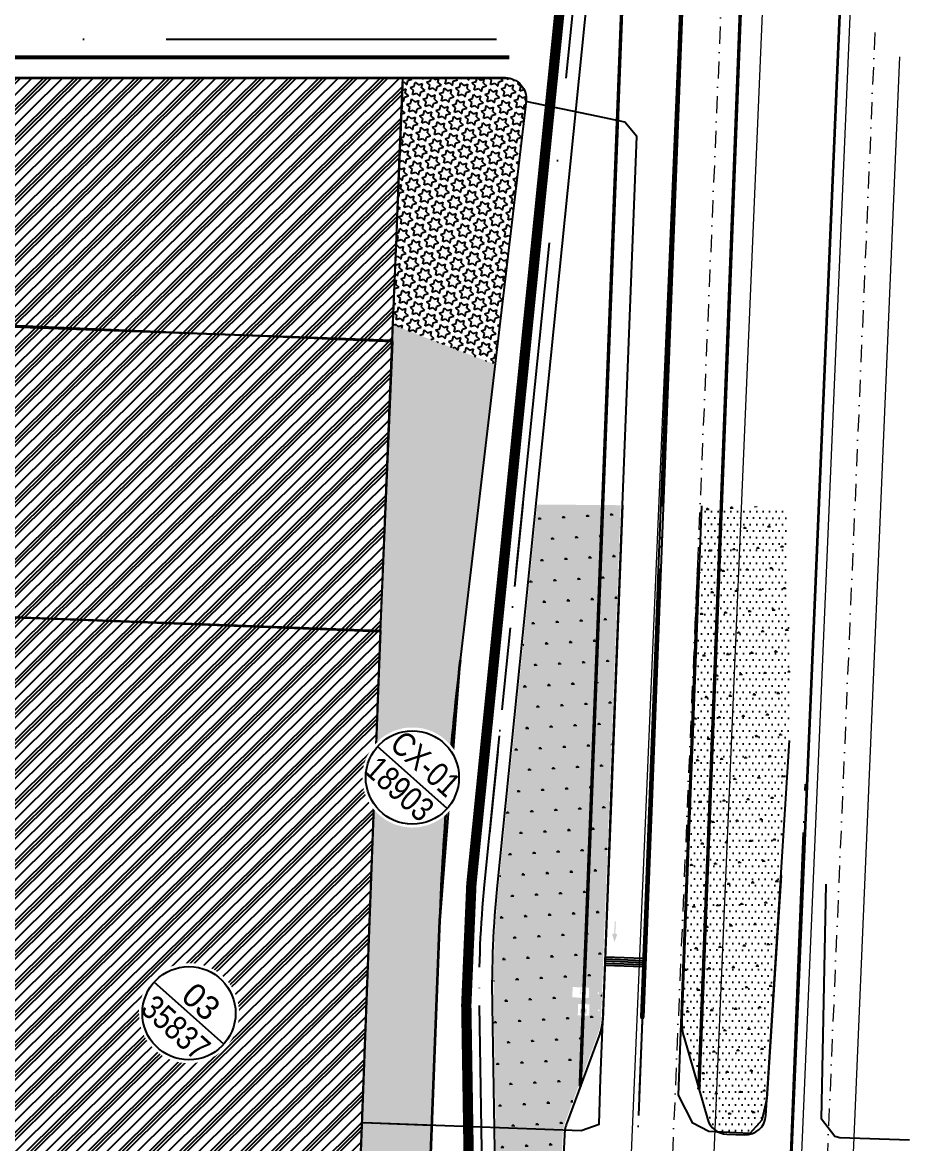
# Model space of a CAD drawing. Extents: x 577299 to 581055, y 2342699 to 2346415.
# Drawn here: x 580648.8 to 580906.9, y 2343856.6 to 2344182.6 of the extents above; entities that cross this region are included whole.
import ezdxf

# ---------------------------------------------------------------- set-up
doc = ezdxf.new("R2010")
doc.units = 0
doc.header["$LTSCALE"] = 10
doc.header["$MEASUREMENT"] = 0
doc.set_wipeout_variables(frame=1)
for name, pattern in [('ACAD_ISO10W100', [18, 12, -3, 0, -3]), ('CENTER', [2, 1.25, -0.25, 0.25, -0.25]), ('DASHDOT', [1, 0.5, -0.25, 0, -0.25]), ('DUONGDUT', [0.1875, 0.125, -0.0625]), ('HIDDEN', [0.375, 0.25, -0.125])]:
    doc.linetypes.add(name, pattern=pattern)
for name, color, linetype in [('BoCo', 103, 'Continuous'), ('cayxanh', 74, 'Continuous'), ('dientich', 11, 'Continuous'), ('HTCN', 192, 'Continuous'), ('KYHIEU', 2, 'Continuous'), ('Long dg', 30, 'Continuous'), ('Lopduong', 7, 'Continuous'), ('POINT', 8, 'Continuous'), ('Tim dg', 6, 'CENTER'), ('Vhe', 5, 'Continuous')]:
    doc.layers.add(name, color=color, linetype=linetype)
for name, color, linetype, lineweight in [('dqh', 7, 'Continuous', 60), ('HTCayXanh', 82, 'Continuous', 20), ('HTTim-duong', 190, 'DASHDOT', 9), ('r-g-t-ke', 7, 'Continuous', 20), ('VACHSON', 7, 'Continuous', 15), ('whe', 142, 'Continuous', 35), ('wlong-duong', 40, 'Continuous', 53)]:
    doc.layers.add(name, color=color, linetype=linetype, lineweight=lineweight)
doc.styles.add('CHUHOA', font='VHARIALN.TTF')
pattern_1 = [(44.58224144658647, (-17089.49387132749, 4285.578996322351), (-4.387077063733642, 4.451522754840438), []), (44.58224144658647, (-17090.0422559604, 4286.135436666897), (-4.387077063733642, 4.451522754840438), []), (44.58224144658647, (-17090.59064059355, 4286.691877011443), (-4.387077063733642, 4.451522754840438), []), (44.58224144658647, (-17092.2357944923, 4288.361198044266), (-4.387077063733642, 4.451522754840438), [])]
pattern_2 = [(3.214698798336389, (577864.8251406096, 2342974.837960683), (3.154539778366761, 6.248910202597416), [0.8749999999999994, -6.124999999999996]), (93.21469879833634, (577865.2619521646, 2342974.862494654), (-3.834445096827701, 5.856366683604962), [0.4374999999999998, -11.686855642]), (93.21469879833634, (577865.3711550531, 2342974.868628146), (-3.834445096827701, 5.856366683604962), [0.3499999999999999, -11.774355642]), (93.21469879833634, (577865.1527492758, 2342974.856361161), (-3.834445096827701, 5.856366683604962), [0.3499999999999999, -11.774355642]), (63.21469879833626, (577865.4803579417, 2342974.874761638), (-3.834445092233739, 5.85636668661285), [0.2799999999999998, -6.719999999999996]), (123.2146987983363, (577865.043546387, 2342974.850227669), (-6.988984870600502, -0.3925435159845643), [0.2799999999999997, -6.71999999999999])]
pattern_3 = [(359.8276750916211, (580822.0549786298, 2343710.529265372), (0.9431350706841188, 1.872171864024685), [0, -1.874999999999995])]
pattern_4 = [(318.2146699746629, (581381.0807274815, 2344376.620268733), (1.442671834006157, 1.614372318177822), [1.25, -1.25]), (18.21466997466294, (581381.0807274815, 2344376.620268733), (-0.6767515217052895, 2.05657661666253), [1.25, -1.25]), (78.21466997466297, (581382.268092548, 2344377.01099141), (-2.119423355711445, 0.4422042984847079), [1.25, -1.25])]

# ---------------------------------------------------------------- blocks, each defined once
blk = doc.blocks.new('KH1')
blk.add_wipeout([(-9.815119456102618, 12.404740682925475), (-7.928703719729572, 13.630616989834209), (-6.2936617965533905, 14.440019016168051), (-4.990080078460707, 14.941880748275345), (-3.044045688846083, 15.479942078704141), (-1.6776825051704556, 15.717712344924973), (0.6337484963214628, 15.871199986289284), (0.6338390846552322, 15.871199985577611), (2.707968272994698, 15.747705651788497), (4.264333061747788, 15.49003355722894), (5.932968518104801, 15.048646055482408), (8.148035402664583, 14.173775639725346), (9.750643573235187, 13.305567916785371), (11.432544526336198, 12.13691817495312), (13.033011343902768, 10.712735401930697), (14.252265038467932, 9.350260761654248), (15.372318226482388, 7.790299001081667), (16.15638603063238, 6.429811262014283), (17.216303460202514, 3.9225681688419805), (17.75712989380162, 1.9085119984362997), (18.055526878773183, -0.17075637020022327), (18.1148684198123, -1.6099199372964215), (17.902499176973883, -4.3264993486354335), (17.43264955666622, -6.445876608543406), (16.65104186108533, -8.612481399515094), (15.720640707677818, -10.440278774586742), (13.845997719605073, -13.056579896551165), (12.145833946884872, -14.765201855953867), (10.189406421313489, -16.248190169707442), (7.410489096666792, -17.724054745070433), (5.4833893786393695, -18.40487564161338), (3.5570247796099324, -18.844884676209176), (0.6337484964899325, -19.091039860894025), (-2.1303580842449055, -18.871126980138676), (-3.947856328314831, -18.479965906793954), (-5.712765514219493, -17.89829965082342), (-7.110599306181582, -17.282017145322786), (-8.465822403928197, -16.53598315617877), (-10.165047533860744, -15.356758049176381), (-10.165047533860744, -15.356758049176381), (-12.946862911990596, -12.617033435934104), (-14.185428233028558, -10.882543884214865), (-15.363752714218656, -8.657579748098023), (-16.13676136185695, -6.5434331753345525), (-16.760585714776546, -3.3496587447714887), (-16.76058571463039, -1.609919936667339), (-16.639835790760607, 1.0757531002613305), (-16.228061740090737, 3.0019028418333207), (-15.032075385260196, 6.147110157236604), (-13.344101922620645, 8.888139475993455), (-12.056425908261755, 10.412934439835649)])
blk.add_line((16.90621199877933, -1.609919938258827), (-15.63871500501409, -1.609911752399057))
blk.add_circle((0.6337484971154481, -1.609919938258827), 16.2724635018339)

msp = doc.modelspace()

# ---------------------------------------------------------------- hatches: boundary and pattern name
at = {"layer": 'cayxanh'}
h = msp.add_hatch(dxfattribs=at)
h.set_pattern_fill('STARS', color=256, scale=9.999999999999998, angle=-0.4177585534135331, style=0)
h.set_pattern_definition(pattern_4)
edge = h.paths.add_edge_path()
edge.add_arc((580789.339808895, 2344160.479476787), 5.999999999815516, 353.2929268874142, 450.001424498728)
edge.add_line((580789.3396597223, 2344166.479476785), (580759.4524460927, 2344166.478733725))
edge.add_line((580759.4524460924, 2344166.478733725), (580759.4525071122, 2344164.024426239))
edge.add_line((580759.4525071122, 2344164.02442624), (580756.5927850822, 2344094.667064021))
edge.add_line((580756.5927850821, 2344094.66706402), (580786.2919846143, 2344083.189405901))
edge.add_line((580786.2919846145, 2344083.189405901), (580795.2987463294, 2344159.778716734))
h = msp.add_hatch(dxfattribs=at)
h.set_pattern_fill('STARS', color=256, scale=9.999999999999998, angle=-0.4177585534135331, style=0)
h.set_pattern_definition(pattern_4)
h.paths.add_polyline_path([(580786.2919846145, 2344083.189405901), (580756.5927850821, 2344094.66706402), (580752.9302830186, 2344005.839730601), (580741.7719361233, 2343707.379357867), (580749.9220298354, 2343707.0998581, 0.4129238410397965), (580762.3243383712, 2343718.628691277), (580770.0823795085, 2343919.067222832), (580776.1779293397, 2343997.184185856)])
at = {"layer": 'HTCayXanh', "extrusion": (-8.808610510276462e-05, -0.0001148996954278032, 0.9999999895194491)}
h = msp.add_hatch(dxfattribs=at)
h.set_pattern_fill('SWAMP', color=256, scale=6.99999999999999, angle=44.58224144541879, style=0)
h.set_pattern_definition(pattern_2)
h.paths.add_polyline_path([(580805.7186211231, 2343853.003935916), (580805.9812201064, 2343859.213011268, -0.05516684749759558), (580806.3989389963, 2343861.931073685), (580810.2554633471, 2343961.569108925), (580813.36089863, 2344042.330873702), (580798.6061014323, 2344042.455869977), (580787.4107057338, 2343931.630283868, 0.02925102588444282), (580785.9339115566, 2343896.648671089), (580786.6424940566, 2343853.165540634)])
h.paths.add_polyline_path([(580816.3979865818, 2343889.004176135, 0.07947466847242697), (580817.109219383, 2343892.56676334), (580822.8648232301, 2344042.250360553), (580813.36089863, 2344042.330873702), (580810.2554633471, 2343961.569108925), (580806.3989389963, 2343861.931073685, -0.0232424941338538), (580806.7523656208, 2343863.037493805)])
h.paths.add_polyline_path([(580813.687732541, 2343901.994035152), (580813.6316461458, 2343900.49508408), (580816.1250589164, 2343900.401787817, -0.4142135623756608), (580816.3842318272, 2343900.642265264, -1), (580816.3655363624, 2343900.142614907, -0.4142135623705307), (580816.1250589164, 2343900.401787817), (580813.6316461458, 2343900.49508408), (580813.5755597521, 2343898.996133009), (580808.7789163236, 2343899.175609471), (580808.8910891116, 2343902.173511613)], flags=16)
h.paths.add_polyline_path([(580811.3563334662, 2343901.86649722), (580811.3465989511, 2343901.606334956), (580811.9525970956, 2343901.177399956), (580812.1205369292, 2343901.414664874), (580812.1084714073, 2343900.986291185), (580811.7084731667, 2343900.832502364), (580811.8659367017, 2343901.054966398), (580811.339900108, 2343901.427303357), (580811.328987987, 2343901.135668714), (580811.2990436452, 2343900.335383644), (580811.580466164, 2343900.324853631), (580811.2152105588, 2343900.100715421), (580810.8677260182, 2343900.351522297), (580811.1491485378, 2343900.340992283), (580811.1790928796, 2343901.141277352), (580811.2064383593, 2343901.872105859)], flags=16)
h.paths.add_polyline_path([(580813.792249761, 2343897.136730516), (580813.7305547274, 2343895.487884338), (580816.2239674975, 2343895.394588076, -0.4142135623730627), (580816.4831404083, 2343895.635065522, -1), (580816.4644449437, 2343895.135415165, -0.4142135623731293), (580816.2239674975, 2343895.394588076), (580813.7305547274, 2343895.487884338), (580813.6688596939, 2343893.839038159), (580810.3711673361, 2343893.962428226), (580810.4945574035, 2343897.260120584)], flags=16)
h.paths.add_polyline_path([(580812.7171890412, 2343896.043905889), (580813.0954344538, 2343895.448701465), (580812.9406129126, 2343895.454494437), (580812.9022570534, 2343894.429405254), (580811.1411572979, 2343894.495300491), (580811.1983292322, 2343896.023263447), (580811.7402058872, 2343896.002987998), (580811.7058303498, 2343895.084275915, 0.4142135623730951), (580811.8020213288, 2343894.980606752), (580812.3375653957, 2343894.960568248, 0.4142135623730951), (580812.44123456, 2343895.056759226), (580812.4567940219, 2343895.472597534), (580812.2955210581, 2343895.478631901)], flags=0)
h.paths.add_polyline_path([(580802.6463122873, 2343895.427270344), (580816.8101290287, 2343894.882646086), (580816.6055623977, 2343889.562566696), (580802.4417456556, 2343890.107190954)], flags=9)
h.paths.add_polyline_path([(580793.8969038103, 2343870.823183202), (580807.1840931121, 2343865.887504858), (580805.330200118, 2343860.896696009), (580792.0430108157, 2343865.832374352)], flags=24)
h.paths.add_polyline_path([(580811.7247389143, 2343899.961861529), (580810.8326619403, 2343899.995240457), (580810.8210544284, 2343899.685020979), (580811.7131314036, 2343899.651642051)], flags=24)
h.paths.add_polyline_path([(580813.5706784041, 2343900.527749728), (580811.7527827194, 2343900.595770103), (580811.7415577886, 2343900.295775393), (580813.5594534737, 2343900.227755019)], flags=8)
h.paths.add_polyline_path([(580811.407422195, 2343898.867152934), (580810.6136393286, 2343898.896853983), (580810.5995603434, 2343898.5205825), (580811.3933432093, 2343898.490881451)], flags=24)
h.paths.add_polyline_path([(580809.4619535413, 2343897.121017304), (580809.3520563457, 2343894.183932086), (580810.0182613665, 2343894.159004629), (580810.1281585621, 2343897.096089848)], flags=24)
h.paths.add_polyline_path([(580813.9631079573, 2343895.001295164), (580813.9341297303, 2343894.226830294), (580814.4239370441, 2343894.208503127), (580814.4529152699, 2343894.982967997)], flags=24)
h = msp.add_hatch(dxfattribs=at)
h.set_pattern_fill('SWAMP', color=256, scale=6.99999999999999, angle=44.58224144541879, style=0)
h.set_pattern_definition(pattern_2)
edge = h.paths.add_edge_path()
edge.add_line((580870.9742554096, 2344041.842798201), (580871.203852, 2344032.161243188))
edge.add_line((580871.203852, 2344032.161243188), (580871.6440527451, 2344013.599000074))
edge.add_line((580871.6440527448, 2344013.599000073), (580872.0011714802, 2343998.540132364))
edge.add_line((580872.0011714802, 2343998.540132365), (580872.2337178802, 2343988.734190732))
edge.add_line((580872.2337178797, 2343988.734190731), (580872.1711709583, 2343985.219427076))
edge.add_line((580872.1711709586, 2343985.219427076), (580871.9356795122, 2343981.504236388))
edge.add_line((580871.9356795123, 2343981.504236389), (580870.6531825986, 2343961.271142315))
edge.add_line((580870.6531825985, 2343961.271142314), (580867.3967505867, 2343909.896597437))
edge.add_line((580867.3967505863, 2343909.896597438), (580864.5383959498, 2343864.802252461))
edge.add_arc((580859.0494117099, 2343865.150177762), 5.499999999997936, -92.14284196742449, -3.6269037846216747, ccw=False)
edge.add_line((580858.8437615968, 2343859.654023831), (580853.7587484501, 2343859.814211648))
edge.add_arc((580853.9339555725, 2343865.375998645), 5.564545995550687, 198.1648190105705, 268.1956680630504, ccw=False)
edge.add_line((580848.646726219, 2343863.641242784), (580841.5695091066, 2343887.532158047))
edge.add_arc((580856.0943241278, 2343891.83485086), 15.1487100722056, 176.9546357566066, 196.5008942607806, ccw=False)
edge.add_line((580840.9670072992, 2343892.639650474), (580846.8590373689, 2344042.047091923))
at = {"layer": 'HTCN'}
h = msp.add_hatch(dxfattribs=at)
h.set_pattern_fill('PLASTI', color=256, scale=24.99999999999999, angle=44.58224144658647, style=0)
h.set_pattern_definition(pattern_1)
h.paths.add_polyline_path([(580518.4983459706, 2344166.472743087), (580516.0198395648, 2344098.737843234), (580756.4071533647, 2344090.164903981), (580757.7384178876, 2344122.452306308), (580758.4237633015, 2344141.665704877), (580759.4524460922, 2344166.478733724), (580714.7381929797, 2344166.457695066), (580699.4524534827, 2344166.477241996)])
h = msp.add_hatch(dxfattribs=at)
h.set_pattern_fill('PLASTI', color=256, scale=24.99999999999999, angle=44.58224144658647, style=0)
h.set_pattern_definition(pattern_1)
h.paths.add_polyline_path([(580516.0198395648, 2344098.737843234), (580635.9025692707, 2344094.967397029), (580756.4455173912, 2344089.791876233), (580752.9200453565, 2344005.411208322), (580513.0651173904, 2344014.748200461)])
h = msp.add_hatch(dxfattribs=at)
h.set_pattern_fill('PLASTI', color=256, scale=24.99999999999999, angle=44.58224144658647, style=0)
h.set_pattern_definition(pattern_1)
h.paths.add_polyline_path([(580752.9302955312, 2344005.840069109), (580752.3807150752, 2343990.971856678), (580741.7719361235, 2343707.379357867), (580622.3176616819, 2343711.490079745), (580632.5856830087, 2344010.053757203)])
at = {"layer": 'Tim dg', "linetype": 'Continuous', "extrusion": (-8.808610510276462e-05, -0.0001148996954278032, 0.9999999895194491)}
h = msp.add_hatch(dxfattribs=at)
h.set_pattern_fill('DOTS', color=96, scale=29.99999999999996, angle=-0.1723249083789161, style=0)
h.set_pattern_definition(pattern_3)
h.paths.add_polyline_path([(580805.7186211236, 2343853.003935916), (580805.9812201064, 2343859.213011269, -0.05516684749759558), (580806.398938996, 2343861.931073685), (580810.2554633471, 2343961.569108925), (580813.3608986298, 2344042.330873702), (580798.6061014323, 2344042.455869978), (580787.4107057336, 2343931.630283868, 0.02925102588444282), (580785.9339115564, 2343896.648671089), (580786.6424940568, 2343853.165540635)])
h.paths.add_polyline_path([(580816.397986582, 2343889.004176135, 0.07947466847242697), (580817.1092193827, 2343892.56676334), (580822.8648232298, 2344042.250360554), (580813.3608986298, 2344042.330873702), (580810.2554633471, 2343961.569108925), (580806.398938996, 2343861.931073685, -0.0232424941338538), (580806.7523656213, 2343863.037493805)])
h.paths.add_polyline_path([(580813.6877325408, 2343901.994035152), (580813.6316461461, 2343900.495084081), (580816.1250589164, 2343900.401787818, -0.4142135623756608), (580816.3842318268, 2343900.642265264, -1), (580816.3655363624, 2343900.142614908, -0.4142135623705307), (580816.1250589164, 2343900.401787818), (580813.6316461461, 2343900.495084081), (580813.5755597518, 2343898.996133009), (580808.7789163233, 2343899.175609472), (580808.8910891116, 2343902.173511614)], flags=16)
h.paths.add_polyline_path([(580811.3563334662, 2343901.86649722), (580811.3465989507, 2343901.606334956), (580811.9525970954, 2343901.177399957), (580812.1205369288, 2343901.414664874), (580812.1084714069, 2343900.986291185), (580811.7084731665, 2343900.832502365), (580811.8659367017, 2343901.054966399), (580811.3399001083, 2343901.427303357), (580811.3289879868, 2343901.135668714), (580811.2990436452, 2343900.335383644), (580811.5804661643, 2343900.324853631), (580811.2152105584, 2343900.100715422), (580810.867726018, 2343900.351522297), (580811.1491485378, 2343900.340992284), (580811.1790928799, 2343901.141277353), (580811.2064383593, 2343901.87210586)], flags=16)
h.paths.add_polyline_path([(580813.792249761, 2343897.136730516), (580813.7305547274, 2343895.487884338), (580816.2239674972, 2343895.394588076, -0.4142135623730627), (580816.4831404085, 2343895.635065522, -1), (580816.4644449435, 2343895.135415165, -0.4142135623731293), (580816.2239674972, 2343895.394588076), (580813.7305547274, 2343895.487884338), (580813.6688596942, 2343893.839038159), (580810.3711673364, 2343893.962428227), (580810.4945574035, 2343897.260120585)], flags=16)
h.paths.add_polyline_path([(580812.7171890414, 2343896.04390589), (580813.0954344538, 2343895.448701465), (580812.9406129126, 2343895.454494438), (580812.9022570532, 2343894.429405254), (580811.1411572972, 2343894.495300491), (580811.1983292324, 2343896.023263448), (580811.7402058868, 2343896.002987998), (580811.7058303498, 2343895.084275916, 0.4142135623730951), (580811.8020213284, 2343894.980606752), (580812.337565396, 2343894.960568248, 0.4142135623730951), (580812.44123456, 2343895.056759227), (580812.4567940217, 2343895.472597535), (580812.2955210581, 2343895.478631901)], flags=0)
h.paths.add_polyline_path([(580802.6463122873, 2343895.427270345), (580816.8101290287, 2343894.882646087), (580816.6055623973, 2343889.562566697), (580802.4417456556, 2343890.107190955)], flags=9)
h.paths.add_polyline_path([(580793.8969038099, 2343870.823183203), (580807.1840931121, 2343865.887504859), (580805.3302001175, 2343860.896696009), (580792.043010816, 2343865.832374352)], flags=24)
h.paths.add_polyline_path([(580811.7247389143, 2343899.961861529), (580810.8326619403, 2343899.995240458), (580810.8210544286, 2343899.685020979), (580811.7131314031, 2343899.651642051)], flags=24)
h.paths.add_polyline_path([(580813.5706784041, 2343900.527749728), (580811.7527827192, 2343900.595770103), (580811.7415577881, 2343900.295775394), (580813.5594534734, 2343900.227755019)], flags=8)
h.paths.add_polyline_path([(580811.407422195, 2343898.867152935), (580810.6136393286, 2343898.896853983), (580810.5995603437, 2343898.5205825), (580811.3933432093, 2343898.490881451)], flags=24)
h.paths.add_polyline_path([(580809.4619535413, 2343897.121017305), (580809.3520563452, 2343894.183932086), (580810.018261366, 2343894.159004629), (580810.1281585619, 2343897.096089848)], flags=24)
h.paths.add_polyline_path([(580813.963107957, 2343895.001295165), (580813.9341297306, 2343894.226830295), (580814.4239370439, 2343894.208503128), (580814.4529152694, 2343894.982967998)], flags=24)
h = msp.add_hatch(dxfattribs=at)
h.set_pattern_fill('DOTS', color=96, scale=29.99999999999996, angle=-0.1723249083789161, style=0)
h.set_pattern_definition(pattern_3)
edge = h.paths.add_edge_path()
edge.add_line((580870.9742554091, 2344041.842798201), (580871.2038519995, 2344032.161243188))
edge.add_line((580871.2038519992, 2344032.161243189), (580871.6440527444, 2344013.599000074))
edge.add_line((580871.6440527448, 2344013.599000073), (580872.0011714802, 2343998.540132364))
edge.add_line((580872.0011714797, 2343998.540132365), (580872.2337178797, 2343988.734190732))
edge.add_line((580872.2337178797, 2343988.734190731), (580872.1711709583, 2343985.219427076))
edge.add_line((580872.1711709581, 2343985.219427076), (580871.9356795117, 2343981.504236388))
edge.add_line((580871.9356795119, 2343981.504236389), (580870.6531825982, 2343961.271142315))
edge.add_line((580870.6531825985, 2343961.271142315), (580867.3967505867, 2343909.896597438))
edge.add_line((580867.3967505861, 2343909.896597438), (580864.5383959495, 2343864.802252461))
edge.add_arc((580859.0494117097, 2343865.150177762), 5.499999999997936, -92.14284196742449, -3.6269037846216747, ccw=False)
edge.add_line((580858.8437615964, 2343859.654023832), (580853.7587484496, 2343859.814211648))
edge.add_arc((580853.9339555728, 2343865.375998645), 5.564545995550687, 198.1648190105705, 268.1956680630504, ccw=False)
edge.add_line((580848.6467262188, 2343863.641242784), (580841.5695091063, 2343887.532158047))
edge.add_arc((580856.094324128, 2343891.834850861), 15.1487100722056, 176.9546357566066, 196.5008942607806, ccw=False)
edge.add_line((580840.9670072992, 2343892.639650474), (580846.8590373689, 2344042.047091923))
at = {"layer": 'VACHSON', "extrusion": (-8.808610510273748e-05, -0.0001148996954270931, 0.9999999895194491)}
msp.add_hatch(color=256, dxfattribs=at).paths.add_polyline_path([(580821.4411221, 2343921.242794347), (580821.293911262, 2343917.645805473), (580821.8934094084, 2343917.621270333), (580821.0458961688, 2343915.253946676), (580820.3946640443, 2343917.682608183), (580820.9941621898, 2343917.658073043), (580821.1413730273, 2343921.255061917)])

# ---------------------------------------------------------------- linework, layer by layer
at = {"layer": 'BoCo', "elevation": 2.102723042599661e-10}
msp.add_lwpolyline([(580759.4525071117, 2344164.024426239), (580759.4524460924, 2344166.478733724), (580789.3396597223, 2344166.479476785, -0.4489380112175463), (580795.2987463293, 2344159.778716733), (580776.1779293402, 2343997.184185856), (580770.0823795085, 2343919.067222831), (580762.3243383712, 2343718.628691277, -0.4129238410397966), (580749.9220298349, 2343707.0998581), (580741.7719361235, 2343707.379357867), (580752.9302830189, 2344005.839730601)], format="xyb", close=True, dxfattribs=at)
at = {"layer": 'dientich'}
for points in [[(580518.4983459706, 2344166.472743087), (580516.0198395648, 2344098.737843234), (580756.4071533647, 2344090.164903981), (580757.7384178876, 2344122.452306308), (580758.4237633015, 2344141.665704877), (580759.4524460922, 2344166.478733724), (580714.7381929797, 2344166.457695066), (580699.4524534827, 2344166.477241996)], [(580516.0198395648, 2344098.737843234), (580513.0651173904, 2344014.748200461), (580752.9302812025, 2344005.839730664), (580756.4071533652, 2344090.164903981)], [(580516.0198395648, 2344098.737843234), (580635.9025692707, 2344094.967397029), (580756.4455173912, 2344089.791876233), (580752.9200453565, 2344005.411208322), (580513.0651173904, 2344014.748200461)]]:
    msp.add_lwpolyline(points, close=True, dxfattribs=at)
at = {"layer": 'HTTim-duong', "extrusion": (8.808610510276466e-05, 0.0001148996954278032, -0.999999989519449)}
for p, q in [((580853.4840425388, 2344221.734935666), (580836.2793593479, 2343815.278604944)), ((580896.7423218726, 2344179.635260078), (580881.2390999882, 2343813.375526518))]:
    msp.add_line(p, q, dxfattribs=at)
at = {"layer": 'Long dg', "ltscale": 0.2, "extrusion": (-8.808610510276466e-05, -0.0001148996954278032, 0.999999989519449)}
for p, q in [((580820.2438704697, 2344261.63232809, 7.622146201797367), (580786.9148229419, 2343931.701016501, 7.581301368172115)), ((580802.3655940271, 2344159.273424316, 7.608810367051805), (580779.4086634598, 2343932.017898763, 7.580676589487864)), ((580823.3661254924, 2344042.265964486, 13.14221615856967), (580817.6099473992, 2343892.567394093, 13.12450879893143)), ((580846.3746669297, 2344042.06978551, 24.04422046472338), (580840.6300239244, 2343892.671203409, 24.02654858972977)), ((580785.4350752556, 2343896.660366813, 13.12214492105616), (580788.5692183846, 2343704.329523816, 13.1003222400068))]:
    msp.add_line(p, q, dxfattribs=at)
at = {"layer": 'Long dg', "linetype": 'Continuous', "extrusion": (-8.808610510276466e-05, -0.0001148996954278032, 0.999999989519449)}
for p, q in [((580865.0391199104, 2343864.791284762, 5.995495108787845), (580871.9532807537, 2343973.871382536, 6.008637420435878)), ((580818.2970802749, 2343910.922600735, 24.0266784477039), (580829.4162146484, 2343910.506555032, 24.0276100854281)), ((580818.2073420687, 2343908.524279036, 24.02639497657905), (580829.3264764415, 2343908.108233333, 24.02732661430321)), ((580818.2297766204, 2343909.123859461, 24.02646584436026), (580829.3489109937, 2343908.707813757, 24.02739748208448)), ((580818.2522111717, 2343909.723439886, 24.0265367121415), (580829.3713455452, 2343909.307394182, 24.02746834986564)), ((580818.2746457225, 2343910.323020312, 24.02660757992273), (580829.3937800969, 2343909.906974606, 24.02753921764686)), ((580816.8677914732, 2343888.849911817, 13.12401628772008), (580807.2221708128, 2343862.883229658, 13.12018307865329)), ((580841.2588017762, 2343887.341750823, 23.11480885589046), (580848.1653959071, 2343863.539218081, 14.56393799142404)), ((580806.4818711593, 2343859.211726446, 13.11969601393426), (580806.008491388, 2343848.018799026, 13.11836825178863)), ((580853.7422743049, 2343859.364440515, 13.12387654561578), (580858.8261635527, 2343859.174216149, 13.12430250890126))]:
    msp.add_line(p, q, dxfattribs=at)
at = {"layer": 'Long dg', "ltscale": 0.2, "extrusion": (-8.808610510276466e-05, -0.0001148996954278032, 0.999999989519449)}
for centre, radius in [((581077.8879945016, 2343901.845429409, -312.894994483057), 300.0000000000006), ((581085.3941540101, 2343901.528547145, -312.894994483057), 299.9999999999984)]:
    msp.add_arc(centre, radius, 174.2316545838295, 180.9335849088961, dxfattribs=at)
at = {"layer": 'Long dg', "linetype": 'Continuous', "extrusion": (-8.808610510276466e-05, -0.0001148996954278032, 0.999999989519449)}
for centre, radius, start, end in [((580805.6177115784, 2343893.008632508, -307.3499944830571), 12, 339.6219103609125, 357.7979589290644), ((580818.470055844, 2343858.684823836, -307.3499944830572), 12, 159.6219103609125, 177.578246123021), ((580859.0494117106, 2343865.150177762, -307.3499944830577), 5.999999999999998, 267.8571580290122, 356.3730961940617)]:
    msp.add_arc(centre, radius, start, end, dxfattribs=at)
at = {"layer": 'Long dg', "linetype": 'Continuous', "ltscale": 0.2, "extrusion": (0.7374519295301488, -0.02843616722308671, 0.6748007380152463)}
msp.add_arc((2364532.673993633, -330711.3042649825, 361706.9325420628), 12, 90.00917657875125, 116.2272428073478, dxfattribs=at)
at = {"layer": 'Long dg', "linetype": 'Continuous', "extrusion": (-0.01285147193436701, -0.3413606903943362, 0.9398445183766422)}
msp.add_arc((492263.907834917, 2221852.228865293, -807553.9419960245), 5.999999999999998, 197.3014514248591, 270.0140434854009, dxfattribs=at)
at = {"layer": 'Lopduong'}
for points in [[(580747.9011239519, 2343862.787014608), (580811.3546054715, 2343860.42730001), (580816.6213555725, 2343862.293948712), (580816.9812631807, 2343875.583677811), (580818.0906654065, 2343904.162348593), (580820.1681176815, 2343960.174690349), (580820.1681176815, 2343960.174690349), (580827.5674438842, 2344149.461771865), (580824.0124695441, 2344153.592801694), (580816.3024865438, 2344155.26906126), (580795.2760260049, 2344159.585513668)], [(580869.4598110495, 2343934.539717376), (580865.350750824, 2343869.71385029), (580863.8489424754, 2343863.436633416), (580860.3785837148, 2343859.559833438), (580848.444481018, 2343860.137862703), (580843.8378403205, 2343862.535514364), (580839.6026548126, 2343870.754612411), (580845.3254590728, 2344025.413997336)], [(580906.8514415382, 2343857.587938232), (580886.6024275431, 2343858.345597934), (580885.1257417104, 2343858.668373322), (580881.2768332502, 2343863.76957207), (580882.5660472121, 2343932.055745561)]]:
    msp.add_lwpolyline(points, dxfattribs=at)
at = {"layer": 'Lopduong', "extrusion": (-8.808610510276466e-05, -0.0001148996954278032, 0.999999989519449), "elevation": 1.012935231940617}
msp.add_lwpolyline([(580747.8998269942, 2343862.766933591), (580767.8737143134, 2343862.024143036)], dxfattribs=at)
at = {"layer": 'POINT', "extrusion": (0.002985593538664527, 0.01006426586085886, 0.9999448968737746)}
msp.add_point((580718.6850566503, 2344007.056576972, 10.25980607144549), dxfattribs=at)
at = {"layer": 'r-g-t-ke', "extrusion": (8.808610510276466e-05, 0.0001148996954278032, -0.999999989519449)}
for p, q in [((580841.948501383, 2344232.961515822), (580824.2900951765, 2343815.786092525)), ((580865.0195836956, 2344210.508355508), (580848.2686235183, 2343814.771117364)), ((580889.5326086518, 2344186.651872675), (580873.7458098815, 2343813.692706255)), ((580903.9520350965, 2344172.618647479), (580888.732390095, 2343813.058346779))]:
    msp.add_line(p, q, dxfattribs=at)
at = {"layer": 'Tim dg', "linetype": 'ACAD_ISO10W100', "ltscale": 0.8, "extrusion": (-8.808610510276466e-05, -0.0001148996954278032, 0.999999989519449)}
for p, q in [((580816.5011254055, 2344261.893074382, 7.621846477628697), (580783.1617432008, 2343931.859457632, 7.58098897882997)), ((580872.2338354927, 2343851.166003429, 24.02456351154011), (580876.5462232193, 2343961.149821404, 24.0375804803024)), ((580781.6824839518, 2343896.819445062, 7.576832589828721), (580785.4807029585, 2343663.73670652, 7.5503860242022))]:
    msp.add_line(p, q, dxfattribs=at)
at = {"layer": 'Tim dg', "linetype": 'ACAD_ISO10W100', "ltscale": 0.8}
msp.add_line((580402.4707154804, 2344177.768743042), (580807.999130382, 2344177.730022111), dxfattribs=at)
at = {"layer": 'Tim dg', "linetype": 'ACAD_ISO10W100', "ltscale": 0.2, "extrusion": (-8.808610510276466e-05, -0.0001148996954278032, 0.999999989519449)}
msp.add_line((580794.3397082682, 2344042.512505025, 7.594687603822994), (580783.1617432008, 2343931.859457632, 7.58098897882997), dxfattribs=at)
at = {"layer": 'Tim dg', "linetype": 'ACAD_ISO10W100', "ltscale": 0.3, "extrusion": (-8.808610510276466e-05, -0.0001148996954278032, 0.999999989519449)}
msp.add_line((580872.2338354927, 2343851.166003429, 24.02456351154011), (580876.5462232193, 2343961.149821404, 24.0375804803024), dxfattribs=at)
at = {"layer": 'Tim dg', "linetype": 'ACAD_ISO10W100', "ltscale": 0.3, "extrusion": (-8.808610510276466e-05, -0.0001148996954278032, 0.999999989519449), "elevation": 1.012935231941015}
msp.add_lwpolyline([(580844.5579679916, 2344294.105322284), (580831.7395866355, 2343960.743005698), (580822.0549786305, 2343710.529265372), (580795.3452279577, 2343017.630746473), (580786.7718447761, 2342790.802333203)], dxfattribs=at)
at = {"layer": 'Tim dg', "linetype": 'ACAD_ISO10W100', "ltscale": 0.8, "extrusion": (-8.808610510276466e-05, -0.0001148996954278032, 0.999999989519449), "elevation": 1.012935231941071}
msp.add_lwpolyline([(580844.5579679916, 2344294.105322284), (580831.7395866353, 2343960.743005697), (580822.0549786305, 2343710.529265372), (580795.3452279577, 2343017.630746473), (580786.7718447761, 2342790.802333201)], dxfattribs=at)
at = {"layer": 'Tim dg', "linetype": 'HIDDEN', "ltscale": 10, "extrusion": (-8.808610510276466e-05, -0.0001148996954278032, 0.999999989519449)}
for points, const_width, elevation in [([(580827.3023941229, 2344294.291889295), (580814.5023249271, 2343961.40580945), (580811.0914948562, 2343873.282831151)], 0.9999999999999997, 1.012935231940901), ([(580827.3023941229, 2344294.291889295), (580814.5023249271, 2343961.40580945), (580811.0914948562, 2343873.28283115)], 0.9999999999999998, 1.012935231940958), ([(580861.813541859, 2344293.918755271), (580848.9768483428, 2343960.080201947), (580845.5837312533, 2343872.414850214)], 0.9999999999999997, 1.012935231941015), ([(580861.813541859, 2344293.918755271), (580848.9768483435, 2343960.080201947), (580845.5837312533, 2343872.414850214)], 0.9999999999999997, 1.012935231941015)]:
    msp.add_lwpolyline(points, dxfattribs=dict(at, const_width=const_width, elevation=elevation))
at = {"layer": 'Tim dg', "color": 160, "linetype": 'Continuous', "ltscale": 0.3, "extrusion": (-8.808610510276466e-05, -0.0001148996954278032, 0.999999989519449)}
for points, elevation in [([(580844.1828468195, 2344294.109378087), (580831.3648635553, 2343960.757414475), (580828.7601316352, 2343893.47345541)], 1.012935231940901), ([(580844.1828468197, 2344294.109378087), (580831.3648635553, 2343960.757414474), (580828.7601316355, 2343893.473455409)], 1.012935231940901), ([(580844.9330891625, 2344294.101266479), (580832.1143097163, 2343960.72859692), (580829.5095704573, 2343893.444448123)], 1.012935231941242), ([(580844.9330891627, 2344294.101266479), (580832.1143097165, 2343960.728596921), (580829.5095704573, 2343893.444448122)], 1.012935231941185)]:
    msp.add_lwpolyline(points, dxfattribs=dict(at, elevation=elevation))
for points, elevation in [([(580828.7601316352, 2343893.47345541), (580828.7601316352, 2343893.47345541, 1.00000000009718), (580829.5095704573, 2343893.444448123, 0.008272008832784566)], 1.012935231941242), ([(580828.7601316355, 2343893.473455409), (580828.7601316355, 2343893.473455409, 1.00000000009718), (580829.5095704573, 2343893.444448122, 0.008272008832784566)], 1.012935231941185)]:
    msp.add_lwpolyline(points, format="xyb", dxfattribs=dict(at, elevation=elevation))
at = {"layer": 'Tim dg', "linetype": 'ACAD_ISO10W100', "ltscale": 0.2, "extrusion": (-8.808610510276466e-05, -0.0001148996954278032, 0.999999989519449)}
for centre in [(581081.6410742542, 2343901.686988279, -312.8949944830571), (581081.6410742542, 2343901.686988279, -312.8949944830568)]:
    msp.add_arc(centre, 300.000000000003, 174.2316545838295, 180.9335849088961, dxfattribs=at)
at = {"layer": 'Vhe', "ltscale": 0.2, "extrusion": (-8.808610510276466e-05, -0.0001148996954278032, 0.999999989519449)}
for centre in [(581769.3325824941, 2343880.370355071, -312.8949944830568), (581769.3325824941, 2343880.370355071, -312.8949944830568), (581769.3325824946, 2343880.37035507, -312.894994483057)]:
    msp.add_arc(centre, 999.9999999999997, 173.2929263160516, 177.7834533715086, dxfattribs=at)
at = {"layer": 'whe', "extrusion": (8.808610510276466e-05, 0.0001148996954278032, -0.999999989519449)}
msp.add_line((580886.6487233625, 2344189.458517713), (580870.748493839, 2343813.81957815), dxfattribs=at)
msp.add_line((580886.6487233625, 2344189.458517713), (580870.748493839, 2343813.81957815), dxfattribs=at)
at = {"layer": 'whe'}
msp.add_line((580408.2953858541, 2344166.470003204), (580789.3396597218, 2344166.479476784), dxfattribs=at)
at = {"layer": 'whe', "extrusion": (-8.808610510276466e-05, -0.0001148996954278032, 0.999999989519449)}
msp.add_line((580770.0823795085, 2343919.067222831), (580762.3243383712, 2343718.628691277), dxfattribs=at)
msp.add_arc((581769.3325824946, 2343880.37035507, -312.894994483057), 999.9999999999997, 173.2929263160516, 177.7834533715086, dxfattribs=at)
at = {"layer": 'wlong-duong'}
msp.add_line((580407.8605046438, 2344172.469992395), (580790.4260590104, 2344172.479503797), dxfattribs=at)

# ---------------------------------------------------------------- next in the draw order: block references
at = {"layer": 'KYHIEU', "xscale": 0.833333333333181, "yscale": 0.833333333333181, "zscale": 0.833333333333181, "rotation": 318.2146987994943}
msp.add_blockref('KH1', (580697.7789644618, 2343895.891212171), dxfattribs=at)

# ---------------------------------------------------------------- next in the draw order: linework, layer by layer
at = {"layer": 'dientich'}
msp.add_lwpolyline([(580752.9302955312, 2344005.840069109), (580752.3807150752, 2343990.971856678), (580741.7719361235, 2343707.379357867), (580622.3176616819, 2343711.490079745), (580632.5856830087, 2344010.053757203)], close=True, dxfattribs=at)
at = {"layer": 'r-g-t-ke', "linetype": 'DUONGDUT', "ltscale": 30, "const_width": 2.999999999999999}
msp.add_lwpolyline([(579575.2995424466, 2343662.931989121), (579846.132296074, 2343421.451043373), (579917.0798373946, 2343359.159661953), (579970.8667995532, 2343317.689069909), (580028.5395973558, 2343275.087417995), (580097.5593764745, 2343223.902864679), (580159.3179658093, 2343179.188333564), (580287.8540255988, 2343105.139740829), (580400.2066579394, 2343057.227613018), (580611.7752462928, 2342984.314203089), (580740.2150364942, 2342937.444658642), (580743.6990732446, 2343027.826800125), (580752.0926989487, 2343245.572455611), (580753.4793941663, 2343281.545808462), (580757.3796690728, 2343382.690222673), (580782.8722426877, 2343663.237196759), (580780.8223442675, 2343713.303827253), (580777.9294042112, 2343896.977886145), (580779.4086634554, 2343932.017898722), (580802.3655940271, 2344159.273424316), (580805.063434002, 2344185.97991452)], dxfattribs=at)

# ---------------------------------------------------------------- next in the draw order: texts
at = {"layer": 'dientich', "style": 'CHUHOA'}
msp.add_text('35837', height=6.999999999999998, rotation=318.2146056214492, dxfattribs=at).set_placement((580682.8267611912, 2343895.176124528))
at = {"layer": 'dqh', "color": 7, "lineweight": 25, "extrusion": (-8.815560906920883e-05, -0.0001148463778759, 0.9999999895194491), "insert": (580700.7864686416, 2343897.918111945, 15.05585524531092), "char_height": 6.999999999999998, "width": 1263.0542892, "attachment_point": 5, "text_direction": (0.7456469728550448, -0.6663411977024981, -1.07939100560987e-05), "style": 'CHUHOA'}
msp.add_mtext('{\\f.VnAvantH|b0|i0|c0|p34;03}', dxfattribs=at)

# ---------------------------------------------------------------- next in the draw order: block references
at = {"layer": 'KYHIEU', "xscale": 0.833333333333181, "yscale": 0.833333333333181, "zscale": 0.833333333333181, "rotation": 318.2146987994943}
msp.add_blockref('KH1', (580762.7430976024, 2343964.436276551, 0.02780604482452206), dxfattribs=at)

# ---------------------------------------------------------------- next in the draw order: texts
at = {"layer": 'dientich', "style": 'CHUHOA'}
msp.add_text('18903', height=6.999999999999998, rotation=318.2146056214492, dxfattribs=at).set_placement((580747.9248753963, 2343964.64056696, 0.02780604482452225))
at = {"layer": 'dqh', "color": 7, "lineweight": 25, "extrusion": (-8.815560906920883e-05, -0.0001148463778759, 0.9999999895194491), "insert": (580766.0464196592, 2343967.061031464, 336.4350258458518), "char_height": 6.999999999999998, "width": 1263.0542892, "attachment_point": 5, "text_direction": (0.7456469728550448, -0.6663411977024981, -1.07939100560987e-05), "style": 'CHUHOA'}
msp.add_mtext('cx-01', dxfattribs=at)

doc.saveas('drawing.dxf')
